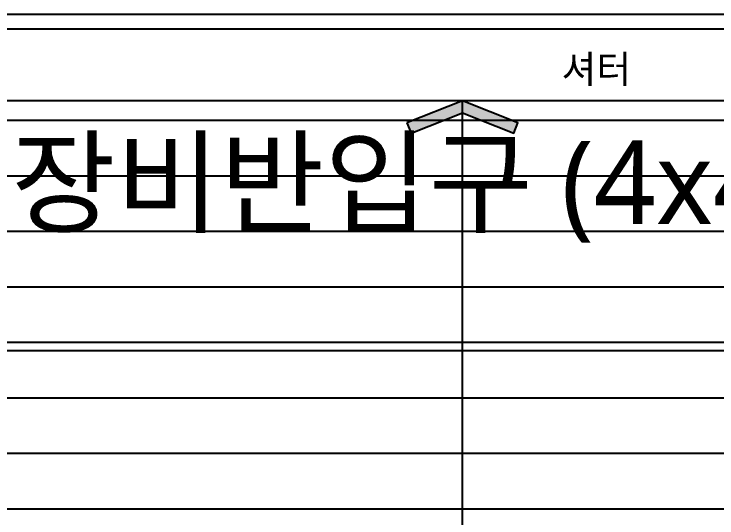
# Model space of a CAD drawing. Header units: millimetres. Extents: x -168200 to 504600, y -244718 to -125918.
# Drawn here: x -94919 to -92384, y -203756 to -201940 of the extents above; entities that cross this region are included whole.
import ezdxf
from ezdxf.enums import TextEntityAlignment as Align

# ---------------------------------------------------------------- set-up
doc = ezdxf.new("R2010")
doc.units = ezdxf.units.MM
doc.linetypes.add('DASHED2', pattern=[0.375, 0.25, -0.125])
doc.layers.add('arch', color=8, linetype='Continuous')
doc.layers.add('TXT-1', color=137, linetype='Continuous', plot=False)
doc.styles.add('스타일1', font='malgun.ttf')

# ---------------------------------------------------------------- blocks, each defined once
blk = doc.blocks.new('COMBI SHUTTER')
at = {"color": 0}
for p, q in [((-1063.1, 177.5), (3063.1, 177.5)), ((3063.1, 122.5), (-1063.1, 122.5))]:
    blk.add_line(p, q, dxfattribs=at)
at = {"color": 0, "style": '스타일1'}
blk.add_text('셔터', height=100, dxfattribs=at).set_placement((1355.6, -70.7))
blk = doc.blocks.new('pit건축기초')
at = {"layer": 'arch'}
h = blk.add_hatch(dxfattribs=at)
h.set_pattern_fill('_USER', color=256, scale=200, pattern_type=0)
h.set_pattern_definition([(0, (-341175.24, -123523.14), (0, 200), [])])
h.paths.add_polyline_path([(-345175.2, -123523.1), (-341175.2, -123523.1), (-341175.2, -119823.1), (-345175.2, -119823.1)])
blk.add_line((-343175.2, -123556.5), (-343177.3, -119823.1), dxfattribs=at)
at = {"layer": 'arch', "linetype": 'DASHED2', "ltscale": 2}
blk.add_lwpolyline([(-345675.2, -119823.1), (-345675.2, -120723.1), (-340675.2, -120723.1), (-340675.2, -119823.1)], dxfattribs=at)
at = {"layer": 'arch'}
for points in [[(-345175.2, -123523.1), (-341175.2, -123523.1), (-341175.2, -119823.1), (-345175.2, -119823.1)], [(-343377.3, -119903.1), (-343362.5, -119940.3), (-343177.3, -119866.2), (-342992.2, -119940.3), (-342977.3, -119903.1), (-343177.3, -119823.1)]]:
    blk.add_lwpolyline(points, close=True, dxfattribs=at)
for points in [[(-343177.3, -119823.1), (-343177.3, -119866.2), (-343377.3, -119903.1), (-343362.5, -119940.3)], [(-342977.3, -119903.1), (-342992.2, -119940.3), (-343177.3, -119823.1), (-343177.3, -119866.2)]]:
    blk.add_solid(points, dxfattribs=at)
blk.add_blockref('COMBI SHUTTER', (-344175.2, -119688.1), dxfattribs=at)
at = {"layer": 'TXT-1', "style": '스타일1'}
blk.add_text('장비반입구 (4x4 셔터)', height=300, dxfattribs=at).set_placement((-342941.1, -120117.7), align=Align.MIDDLE_CENTER)

msp = doc.modelspace()

# ---------------------------------------------------------------- block references
msp.add_blockref('pit건축기초', (249875.2, -82429.6))

doc.saveas('drawing.dxf')
